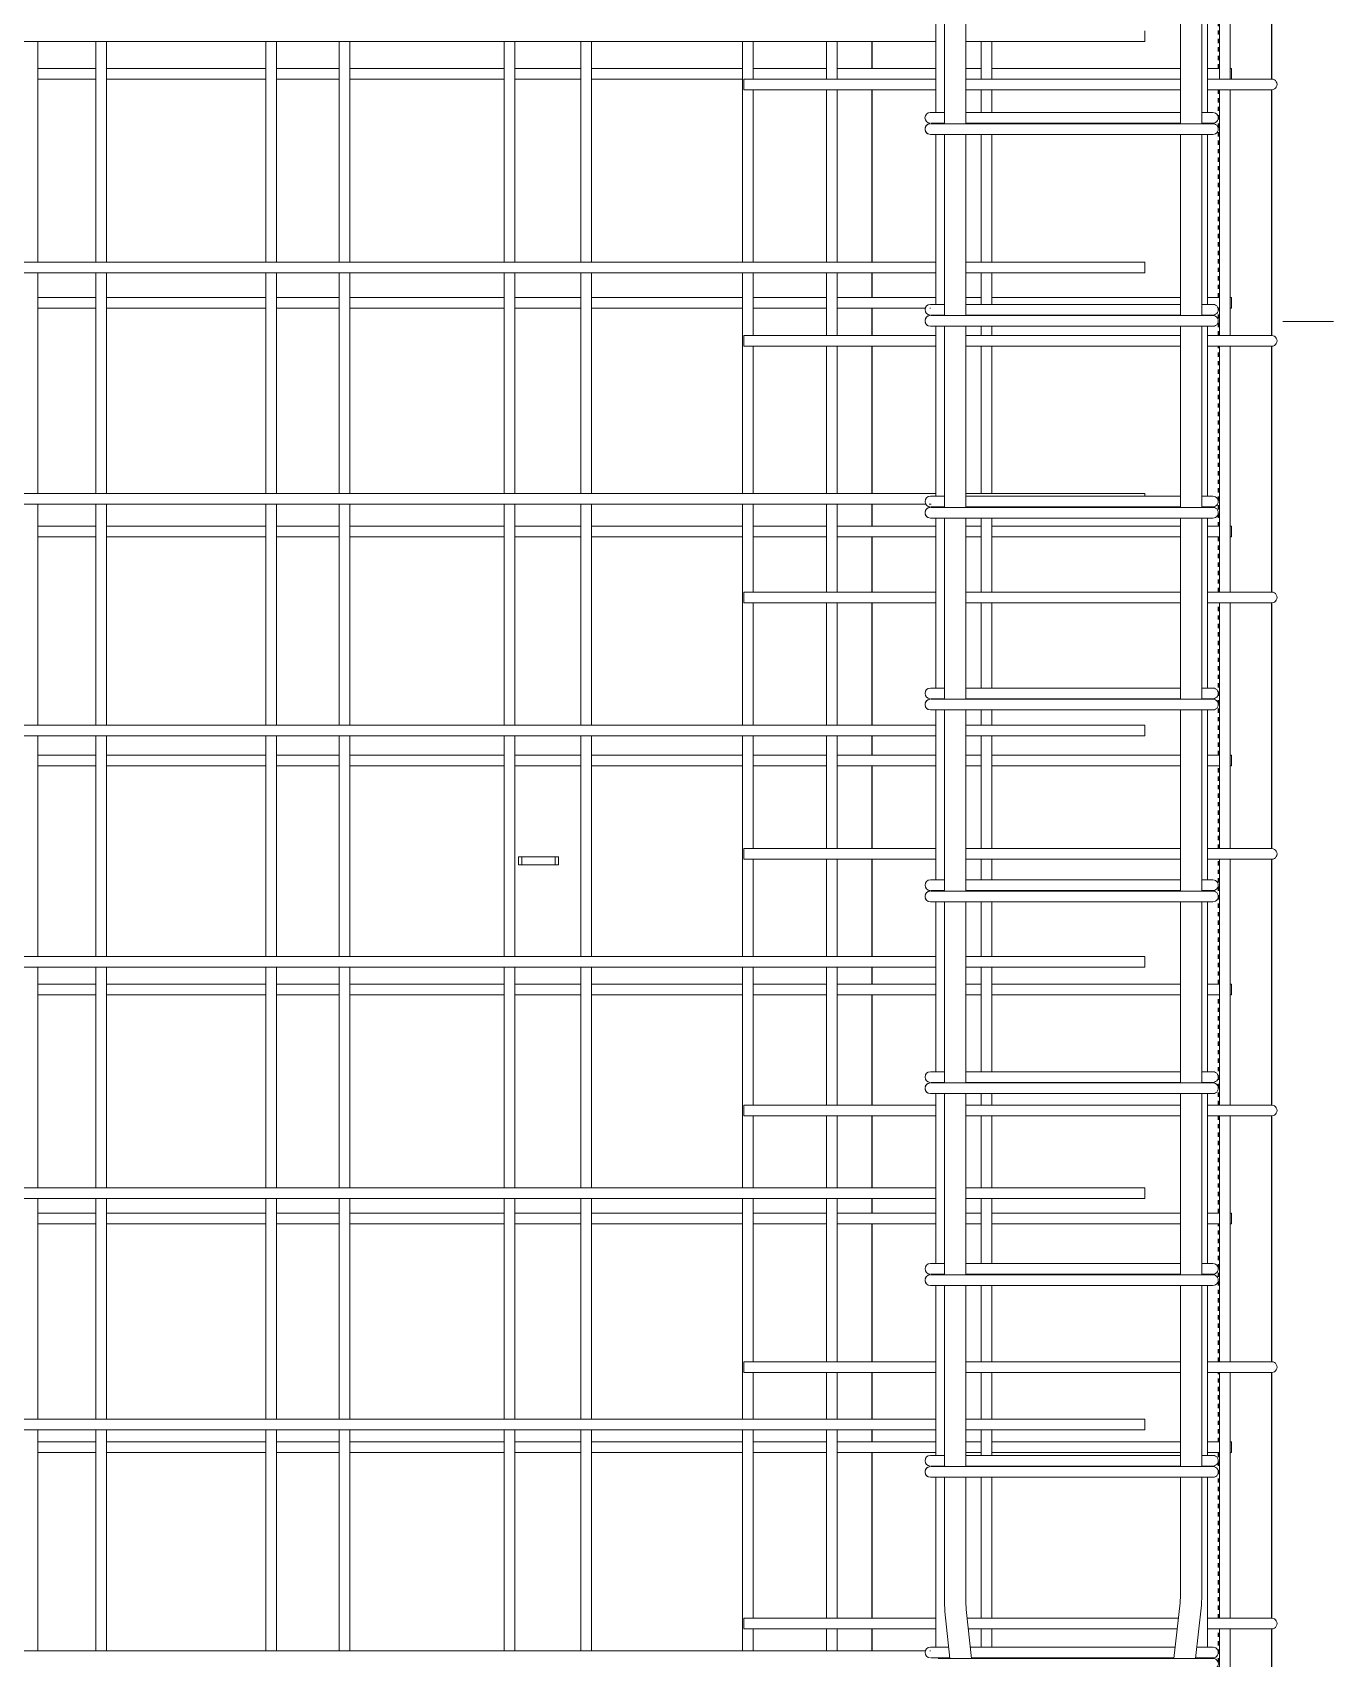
# Model space of a CAD drawing. Header units: millimetres. Extents: x -12508 to 11584, y -2169 to 13538.
# Drawn here: x -9315 to -8339, y 26 to 1246 of the extents above; entities that cross this region are included whole.
import ezdxf

# ---------------------------------------------------------------- set-up
doc = ezdxf.new("R2010")
doc.units = ezdxf.units.MM
doc.linetypes.add('Dash', pattern=[6.36, 3.18, -3.18])
for name, color, linetype, lineweight in [('A-GENM', 13, 'Continuous', 18), ('A-WALL', 113, 'Continuous', 25), ('A-WALL-HDLN', 110, 'Dash', 25), ('G-ANNO-SYMB', 111, 'Continuous', 9), ('S-COLS', 52, 'Continuous', 18), ('S-RBAR', 171, 'Continuous', 18)]:
    doc.layers.add(name, color=color, linetype=linetype, lineweight=lineweight)

# ---------------------------------------------------------------- blocks, each defined once
blk = doc.blocks.new('RR spread anchor face based - RR-SA-1_4-160-V2-Elevation Front 1')
at = {"layer": 'A-GENM'}
for p, q in [((-8950.6, 627.8), (-8948.1, 627.8)), ((-8950.6, 621.8), (-8950.6, 627.8)), ((-8948.1, 627.8), (-8923.1, 627.8)), ((-8948.1, 621.8), (-8948.1, 627.8)), ((-8923.1, 627.8), (-8920.6, 627.8)), ((-8923.1, 621.8), (-8923.1, 627.8)), ((-8920.6, 627.8), (-8920.6, 621.8)), ((-8948.1, 621.8), (-8950.6, 621.8)), ((-8923.1, 621.8), (-8948.1, 621.8)), ((-8920.6, 621.8), (-8923.1, 621.8))]:
    blk.add_line(p, q, dxfattribs=at)

msp = doc.modelspace()

# ---------------------------------------------------------------- linework, layer by layer
at = {"layer": 'A-WALL'}
for p, q in [((-8385.59058, 1211.34426), (-8385.59251, 1395.84401)), ((-8685.60659, 1239.50606), (-8685.60638, 1219.21984)), ((-8685.60621, 1203.34077), (-8685.60486, 1073.86173)), ((-8385.58857, 1018.84426), (-8385.5905, 1203.34401)), ((-8685.60478, 1065.86173), (-8685.60458, 1047.46122)), ((-8685.6045, 1039.46122), (-8685.60428, 1018.84123)), ((-8685.6042, 1010.84077), (-8685.60304, 900.21741)), ((-8385.58656, 826.34426), (-8385.58849, 1010.84401)), ((-8685.60296, 892.21741), (-8685.60279, 875.7026)), ((-8685.6027, 867.7026), (-8685.60227, 826.34123)), ((-8685.60219, 818.34077), (-8685.60123, 726.57309)), ((-8385.58455, 633.84426), (-8385.58647, 818.34401)), ((-8685.60115, 718.57309), (-8685.60099, 703.94398)), ((-8685.60091, 695.94398), (-8685.60026, 633.84123)), ((-8685.60018, 625.84077), (-8685.59942, 552.92877)), ((-8385.58254, 441.34426), (-8385.58446, 625.84401)), ((-8685.59933, 544.92877), (-8685.5992, 532.18536)), ((-8685.59912, 524.18536), (-8685.59825, 441.34123)), ((-8685.59817, 433.34077), (-8685.5976, 379.28445)), ((-8385.58052, 248.84426), (-8385.58245, 433.34401)), ((-8685.59752, 371.28445), (-8685.5974, 360.42674)), ((-8685.59732, 352.42674), (-8685.59624, 248.84123)), ((-8685.59616, 240.84077), (-8685.59579, 205.64012)), ((-8385.57851, 56.34426), (-8385.58044, 240.84401)), ((-8685.5957, 197.64012), (-8685.59561, 188.66812)), ((-8685.59553, 180.66812), (-8685.59423, 56.34123)), ((-8685.59414, 48.34077), (-8685.59397, 31.9958)), ((-8385.5765, -136.15574), (-8385.57843, 48.34401))]:
    msp.add_line(p, q, dxfattribs=at)
at = {"layer": 'A-WALL-HDLN'}
for p, q in [((-8425.59268, 1219.22256), (-8425.59439, 1382.98118)), ((-8425.59088, 1047.46394), (-8425.59251, 1203.34349)), ((-8425.59058, 1018.84394), (-8425.5908, 1039.46394)), ((-8425.58909, 875.70532), (-8425.5905, 1010.84349)), ((-8425.58857, 826.34394), (-8425.589, 867.70532)), ((-8425.58729, 703.9467), (-8425.58849, 818.34349)), ((-8425.58656, 633.84394), (-8425.58721, 695.9467)), ((-8425.5855, 532.18808), (-8425.58648, 625.84349)), ((-8425.58455, 441.34394), (-8425.58541, 524.18808)), ((-8425.5837, 360.42946), (-8425.58446, 433.34349)), ((-8425.58254, 248.84394), (-8425.58362, 352.42946)), ((-8425.58191, 188.67083), (-8425.58245, 240.84349)), ((-8425.58053, 56.34394), (-8425.58182, 180.67083)), ((-8425.58011, 16.91221), (-8425.58044, 48.34349))]:
    msp.add_line(p, q, dxfattribs=at)
at = {"layer": 'G-ANNO-SYMB'}
msp.add_line((-8339.24171, 1029.39898), (-8377.26073, 1029.39898), dxfattribs=at)
at = {"layer": 'S-COLS'}
for p, q in [((-8385.59058, 1211.34426), (-8385.59251, 1395.84401)), ((-8385.58857, 1018.84426), (-8385.5905, 1203.34401)), ((-8385.58656, 826.34426), (-8385.58849, 1010.84401)), ((-8385.58455, 633.84426), (-8385.58647, 818.34401)), ((-8385.58254, 441.34426), (-8385.58446, 625.84401)), ((-8385.58052, 248.84426), (-8385.58245, 433.34401)), ((-8385.57851, 56.34426), (-8385.58044, 240.84401)), ((-8385.5765, -136.15574), (-8385.57843, 48.34401))]:
    msp.add_line(p, q, dxfattribs=at)
at = {"layer": 'S-RBAR'}
for p, q in [((-8424.64819, 1211.34395), (-8424.65012, 1395.8435)), ((-8416.64819, 1211.34404), (-8416.65012, 1395.84358)), ((-8637.51451, 1186.21037), (-8637.51585, 1313.74629)), ((-8631.02109, 1177.79428), (-8631.02251, 1313.74651)), ((-8615.02109, 1177.79446), (-8615.02251, 1313.74668)), ((-8453.92392, 1177.79614), (-8453.92534, 1313.74838)), ((-8437.92392, 1177.79629), (-8437.92534, 1313.74852)), ((-8433.71451, 1186.21249), (-8433.71585, 1313.74853)), ((-8480.82383, 1247.50819), (-8480.82374, 1239.50819)), ((-8637.51507, 1239.50656), (-9815.6093, 1239.49425)), ((-9310.99816, 1073.8552), (-9310.99989, 1239.49952)), ((-9267.60766, 1073.85565), (-9267.60939, 1239.49997)), ((-9259.60766, 1073.85574), (-9259.60939, 1239.50006)), ((-9140.12788, 1073.85698), (-9140.12961, 1239.50131)), ((-9132.12788, 1073.85707), (-9132.12961, 1239.50139)), ((-9084.94099, 1073.85756), (-9084.94272, 1239.50188)), ((-9076.94099, 1073.85764), (-9076.94272, 1239.50197)), ((-8961.2576, 1073.85885), (-8961.25933, 1239.50317)), ((-8953.2576, 1073.85894), (-8953.25933, 1239.50326)), ((-8903.83683, 1073.85945), (-8903.83856, 1239.50377)), ((-8895.83683, 1073.85954), (-8895.83856, 1239.50386)), ((-8782.38732, 1073.86072), (-8782.38905, 1239.50504)), ((-8774.38875, 1211.3403), (-8774.38905, 1239.50513)), ((-8719.6091, 1211.34087), (-8719.60939, 1239.5057)), ((-8711.6091, 1211.34095), (-8711.60939, 1239.50578)), ((-8480.82374, 1239.50819), (-8615.02174, 1239.50679)), ((-8603.51847, 1211.34208), (-8603.51877, 1239.50691)), ((-8595.51847, 1211.34217), (-8595.51877, 1239.507)), ((-9267.60918, 1219.21376), (-9310.99968, 1219.21331)), ((-9267.60909, 1211.21376), (-9310.99959, 1211.21331)), ((-9140.1294, 1219.21509), (-9259.60918, 1219.21384)), ((-9140.12931, 1211.21509), (-9259.60909, 1211.21384)), ((-9084.94251, 1219.21567), (-9132.1294, 1219.21518)), ((-9084.94243, 1211.21567), (-9132.12931, 1211.21518)), ((-8961.25912, 1219.21696), (-9076.94251, 1219.21575)), ((-8961.25903, 1211.21696), (-9076.94243, 1211.21575)), ((-8903.83834, 1219.21756), (-8953.25912, 1219.21705)), ((-8903.83826, 1211.21756), (-8953.25903, 1211.21705)), ((-8782.38884, 1219.21883), (-8895.83834, 1219.21765)), ((-8782.38875, 1211.21883), (-8895.83826, 1211.21765)), ((-8781.59299, 1211.34022), (-8637.51478, 1211.34173)), ((-8781.5929, 1203.34022), (-8781.59299, 1211.34022)), ((-8719.60918, 1219.21949), (-8774.38884, 1219.21891)), ((-8637.51486, 1219.22034), (-8711.60918, 1219.21957)), ((-8603.51856, 1219.2207), (-8615.02153, 1219.22058)), ((-8615.02144, 1211.34196), (-8453.92427, 1211.34365)), ((-8453.92435, 1219.22226), (-8595.51856, 1219.22078)), ((-8424.64828, 1219.22257), (-8433.71486, 1219.22247)), ((-8433.71478, 1211.34386), (-8405.59299, 1211.34415)), ((-8415.61061, 1219.22266), (-8416.64828, 1219.22265)), ((-8415.61061, 1219.22266), (-8415.61053, 1211.34405)), ((-8781.5929, 1203.34022), (-8637.51469, 1203.34173)), ((-8774.38732, 1073.86081), (-8774.38867, 1203.33985)), ((-8719.60766, 1073.86138), (-8719.60901, 1203.34087)), ((-8711.60766, 1073.86146), (-8711.60901, 1203.34095)), ((-8615.02136, 1203.34196), (-8453.92418, 1203.34365)), ((-8603.51821, 1186.21077), (-8603.51839, 1203.34163)), ((-8595.51821, 1186.21086), (-8595.51839, 1203.34171)), ((-8433.71469, 1203.34386), (-8405.5929, 1203.34415)), ((-8424.64618, 1018.84395), (-8424.64811, 1203.3435)), ((-8416.64618, 1018.84404), (-8416.64811, 1203.34358)), ((-8615.02118, 1186.21065), (-8453.92401, 1186.21234)), ((-8449.60645, 1177.79619), (-8621.60645, 1177.79439)), ((-8615.0211, 1178.21065), (-8453.92392, 1178.21234)), ((-8637.51301, 1042.263), (-8637.51434, 1169.79406)), ((-8631.01959, 1033.84205), (-8631.02101, 1169.79427)), ((-8449.60637, 1169.79619), (-8621.60637, 1169.79439)), ((-8615.01959, 1033.84223), (-8615.02101, 1169.79445)), ((-8603.51704, 1073.86259), (-8603.51804, 1169.79423)), ((-8595.51704, 1073.86267), (-8595.51804, 1169.79457)), ((-8453.92241, 1033.84391), (-8453.92383, 1169.79614)), ((-8437.92241, 1033.84405), (-8437.92383, 1169.79629)), ((-8433.71301, 1042.26513), (-8433.71434, 1169.7963)), ((-8637.51334, 1073.86224), (-9815.60757, 1073.84993)), ((-8480.82201, 1073.86387), (-8615.02001, 1073.86247)), ((-8480.82201, 1073.86387), (-8480.82193, 1065.86387)), ((-8637.51326, 1065.86224), (-9815.60748, 1065.84993)), ((-9310.99635, 900.21088), (-9310.99808, 1065.8552)), ((-9267.60584, 900.21133), (-9267.60758, 1065.85565)), ((-9259.60584, 900.21141), (-9259.60758, 1065.85574)), ((-9140.12606, 900.21266), (-9140.1278, 1065.85698)), ((-9132.12606, 900.21275), (-9132.1278, 1065.85707)), ((-9084.93918, 900.21324), (-9084.94091, 1065.85756)), ((-9076.93918, 900.21332), (-9076.94091, 1065.85764)), ((-8961.25578, 900.21453), (-8961.25751, 1065.85885)), ((-8953.25578, 900.21461), (-8953.25751, 1065.85894)), ((-8903.83501, 900.21513), (-8903.83674, 1065.85945)), ((-8895.83501, 900.21521), (-8895.83674, 1065.85954)), ((-8782.3855, 900.2164), (-8782.38723, 1065.86072)), ((-8774.38674, 1018.8403), (-8774.38723, 1065.86081)), ((-8719.60708, 1018.84087), (-8719.60758, 1065.86138)), ((-8711.60708, 1018.84095), (-8711.60758, 1065.86146)), ((-8480.82193, 1065.86387), (-8615.01992, 1065.86247)), ((-8603.51671, 1042.2634), (-8603.51695, 1065.86259)), ((-8595.51671, 1042.26349), (-8595.51695, 1065.86267)), ((-9267.60738, 1047.45514), (-9310.99788, 1047.45469)), ((-9267.6073, 1039.45514), (-9310.9978, 1039.45469)), ((-9140.1276, 1047.45647), (-9259.60738, 1047.45522)), ((-9140.12752, 1039.45647), (-9259.6073, 1039.45522)), ((-9084.94072, 1047.45705), (-9132.1276, 1047.45656)), ((-9084.94063, 1039.45705), (-9132.12752, 1039.45656)), ((-8961.25732, 1047.45834), (-9076.94072, 1047.45713)), ((-8961.25724, 1039.45834), (-9076.94063, 1039.45713)), ((-8903.83655, 1047.45894), (-8953.25732, 1047.45843)), ((-8903.83647, 1039.45894), (-8953.25724, 1039.45843)), ((-8782.38704, 1047.46021), (-8895.83655, 1047.45902)), ((-8782.38696, 1039.46021), (-8895.83647, 1039.45902)), ((-8719.60738, 1047.46087), (-8774.38704, 1047.46029)), ((-8719.6073, 1039.46087), (-8774.38696, 1039.46029)), ((-8637.51306, 1047.46172), (-8711.60738, 1047.46095)), ((-8645.25747, 1039.46164), (-8711.6073, 1039.46095)), ((-8641.36822, 1039.46168), (-8641.97563, 1039.46168)), ((-8603.51676, 1047.46208), (-8615.01973, 1047.46196)), ((-8615.01968, 1042.26328), (-8453.9225, 1042.26497)), ((-8453.92256, 1047.46364), (-8595.51676, 1047.46216)), ((-8424.64648, 1047.46395), (-8433.71306, 1047.46385)), ((-8424.6464, 1039.46395), (-8425.95622, 1039.46393)), ((-8415.60882, 1047.46404), (-8416.64648, 1047.46403)), ((-8415.60873, 1039.46404), (-8416.6464, 1039.46403)), ((-8415.60882, 1047.46404), (-8415.60873, 1039.46404)), ((-8637.51151, 898.31564), (-8637.51284, 1025.84183)), ((-8631.01809, 889.88981), (-8631.01951, 1025.84204)), ((-8449.60495, 1033.84396), (-8621.60495, 1033.84216)), ((-8449.60487, 1025.84396), (-8621.60487, 1025.84216)), ((-8615.01959, 1034.26328), (-8453.92242, 1034.26497)), ((-8615.01809, 889.88999), (-8615.01951, 1025.84221)), ((-8603.51646, 1018.84208), (-8603.51654, 1025.842)), ((-8595.51646, 1018.84217), (-8595.51654, 1025.84234)), ((-8453.92091, 889.89168), (-8453.92233, 1025.84391)), ((-8437.92091, 889.89182), (-8437.92233, 1025.84405)), ((-8433.71151, 898.31776), (-8433.71284, 1025.84407)), ((-8781.59097, 1018.84022), (-8637.51277, 1018.84173)), ((-8781.59089, 1010.84022), (-8781.59097, 1018.84022)), ((-8615.01943, 1018.84196), (-8453.92226, 1018.84365)), ((-8433.71277, 1018.84386), (-8405.59097, 1018.84415)), ((-8781.59089, 1010.84022), (-8637.51268, 1010.84173)), ((-8774.3855, 900.21648), (-8774.38666, 1010.83985)), ((-8719.60585, 900.21706), (-8719.607, 1010.84087)), ((-8711.60585, 900.21714), (-8711.607, 1010.84095)), ((-8615.01935, 1010.84196), (-8453.92217, 1010.84365)), ((-8603.51522, 900.21827), (-8603.51638, 1010.84163)), ((-8595.51522, 900.21835), (-8595.51638, 1010.84171)), ((-8433.71268, 1010.84386), (-8405.59089, 1010.84415)), ((-8424.64417, 826.34395), (-8424.6461, 1010.8435)), ((-8416.64417, 826.34404), (-8416.6461, 1010.84358)), ((-8637.51153, 900.21791), (-9815.60575, 900.2056)), ((-8644.65381, 892.21784), (-9815.60567, 892.2056)), ((-9310.99453, 726.56655), (-9310.99626, 892.21088)), ((-9267.60403, 726.56701), (-9267.60576, 892.21133)), ((-9259.60403, 726.56709), (-9259.60576, 892.21141)), ((-9140.12425, 726.56834), (-9140.12598, 892.21266)), ((-9132.12425, 726.56842), (-9132.12598, 892.21275)), ((-9084.93736, 726.56892), (-9084.93909, 892.21324)), ((-9076.93736, 726.569), (-9076.93909, 892.21332)), ((-8961.25397, 726.57021), (-8961.2557, 892.21453)), ((-8953.25397, 726.57029), (-8953.2557, 892.21461)), ((-8903.8332, 726.57081), (-8903.83493, 892.21513)), ((-8895.8332, 726.57089), (-8895.83493, 892.21521)), ((-8782.38369, 726.57208), (-8782.38542, 892.2164)), ((-8774.38473, 826.3403), (-8774.38542, 892.21648)), ((-8719.60507, 826.34087), (-8719.60576, 892.21706)), ((-8711.60507, 826.34095), (-8711.60576, 892.21714)), ((-8641.08587, 892.21788), (-8642.40808, 892.21786)), ((-8480.8202, 900.21955), (-8615.01819, 900.21815)), ((-8615.01817, 898.31592), (-8453.921, 898.3176)), ((-8480.8202, 900.21955), (-8480.82018, 898.31732)), ((-8637.51, 754.36827), (-8637.51133, 881.88959)), ((-8631.01658, 745.93758), (-8631.018, 881.88981)), ((-8449.60345, 889.89172), (-8621.60345, 889.88992)), ((-8449.60336, 881.89172), (-8621.60336, 881.88992)), ((-8615.01809, 890.31592), (-8453.92091, 890.3176)), ((-8615.01658, 745.93776), (-8615.018, 881.88998)), ((-8603.51445, 826.34208), (-8603.51503, 881.88977)), ((-8595.51445, 826.34217), (-8595.51503, 881.8901)), ((-8453.9194, 745.93944), (-8453.92083, 881.89168)), ((-8437.9194, 745.93959), (-8437.92083, 881.89182)), ((-8433.71, 754.37039), (-8433.71133, 881.89183)), ((-9267.60559, 875.69652), (-9310.99609, 875.69607)), ((-9267.60551, 867.69652), (-9310.99601, 867.69607)), ((-9140.12581, 875.69785), (-9259.60559, 875.6966)), ((-9140.12572, 867.69785), (-9259.60551, 867.6966)), ((-9084.93892, 875.69843), (-9132.12581, 875.69794)), ((-9084.93884, 867.69843), (-9132.12572, 867.69794)), ((-8961.25553, 875.69972), (-9076.93892, 875.69851)), ((-8961.25544, 867.69972), (-9076.93884, 867.69851)), ((-8903.83476, 875.70032), (-8953.25553, 875.6998)), ((-8903.83467, 867.70032), (-8953.25544, 867.6998)), ((-8782.38525, 875.70159), (-8895.83476, 875.7004)), ((-8782.38516, 867.70159), (-8895.83467, 867.7004)), ((-8719.60559, 875.70225), (-8774.38525, 875.70167)), ((-8719.60551, 867.70225), (-8774.38516, 867.70167)), ((-8637.51127, 875.7031), (-8711.60559, 875.70233)), ((-8637.51119, 867.7031), (-8711.60551, 867.70233)), ((-8603.51497, 875.70346), (-8615.01794, 875.70334)), ((-8603.51488, 867.70346), (-8615.01785, 867.70334)), ((-8453.92076, 875.70502), (-8595.51497, 875.70354)), ((-8453.92068, 867.70502), (-8595.51488, 867.70354)), ((-8424.64469, 875.70533), (-8433.71127, 875.70523)), ((-8424.6446, 867.70533), (-8433.71119, 867.70523)), ((-8415.60702, 875.70542), (-8416.64469, 875.70541)), ((-8415.60694, 867.70542), (-8416.6446, 867.70541)), ((-8415.60702, 875.70542), (-8415.60694, 867.70542)), ((-8781.58896, 826.34022), (-8637.51075, 826.34173)), ((-8781.58888, 818.34022), (-8781.58896, 826.34022)), ((-8781.58888, 818.34022), (-8637.51067, 818.34173)), ((-8774.38369, 726.57216), (-8774.38465, 818.33985)), ((-8719.60403, 726.57273), (-8719.60499, 818.34087)), ((-8711.60403, 726.57282), (-8711.60499, 818.34095)), ((-8615.01742, 826.34196), (-8453.92024, 826.34365)), ((-8615.01734, 818.34196), (-8453.92016, 818.34365)), ((-8603.5137, 754.36867), (-8603.51437, 818.34163)), ((-8595.5137, 754.36875), (-8595.51437, 818.34171)), ((-8433.71075, 826.34386), (-8405.58896, 826.34415)), ((-8433.71067, 818.34386), (-8405.58888, 818.34415)), ((-8424.64216, 633.84395), (-8424.64409, 818.3435)), ((-8416.64216, 633.84404), (-8416.64409, 818.34358)), ((-8449.60194, 745.93949), (-8621.60194, 745.93769)), ((-8615.01667, 754.36855), (-8453.91949, 754.37023)), ((-8615.01659, 746.36855), (-8453.91941, 746.37023)), ((-8637.5085, 610.4209), (-8637.50983, 737.93736)), ((-8631.01508, 601.98535), (-8631.0165, 737.93757)), ((-8449.60186, 737.93949), (-8621.60186, 737.93769)), ((-8615.01508, 601.98553), (-8615.0165, 737.93775)), ((-8603.51341, 726.57395), (-8603.51353, 737.93753)), ((-8595.51341, 726.57403), (-8595.51353, 737.93787)), ((-8453.9179, 601.98721), (-8453.91932, 737.93944)), ((-8437.9179, 601.98735), (-8437.91932, 737.93959)), ((-8433.7085, 610.42302), (-8433.70983, 737.9396)), ((-8637.50971, 726.57359), (-9815.60394, 726.56128)), ((-8480.81838, 726.57523), (-8615.01638, 726.57383)), ((-8480.81838, 726.57523), (-8480.8183, 718.57523)), ((-8637.50963, 718.57359), (-9815.60385, 718.56128)), ((-9310.99272, 552.92223), (-9310.99445, 718.56655)), ((-9267.60222, 552.92269), (-9267.60395, 718.56701)), ((-9259.60222, 552.92277), (-9259.60395, 718.56709)), ((-9140.12244, 552.92402), (-9140.12417, 718.56834)), ((-9132.12244, 552.9241), (-9132.12417, 718.56842)), ((-9084.93555, 552.92459), (-9084.93728, 718.56892)), ((-9076.93555, 552.92468), (-9076.93728, 718.569)), ((-8961.25216, 552.92589), (-8961.25389, 718.57021)), ((-8953.25216, 552.92597), (-8953.25389, 718.57029)), ((-8903.83138, 552.92649), (-8903.83311, 718.57081)), ((-8895.83138, 552.92657), (-8895.83311, 718.57089)), ((-8782.38187, 552.92776), (-8782.38361, 718.57208)), ((-8774.38272, 633.8403), (-8774.38361, 718.57216)), ((-8719.60306, 633.84087), (-8719.60395, 718.57273)), ((-8711.60306, 633.84095), (-8711.60395, 718.57282)), ((-8480.8183, 718.57523), (-8615.0163, 718.57383)), ((-8603.51244, 633.84208), (-8603.51332, 718.57395)), ((-8595.51244, 633.84217), (-8595.51332, 718.57403)), ((-9267.60379, 703.9379), (-9310.99429, 703.93745)), ((-9267.60371, 695.9379), (-9310.99421, 695.93745)), ((-9140.12401, 703.93923), (-9259.60379, 703.93798)), ((-9140.12393, 695.93923), (-9259.60371, 695.93798)), ((-9084.93713, 703.93981), (-9132.12401, 703.93931)), ((-9084.93704, 695.93981), (-9132.12393, 695.93931)), ((-8961.25373, 703.9411), (-9076.93713, 703.93989)), ((-8961.25365, 695.9411), (-9076.93704, 695.93989)), ((-8903.83296, 703.9417), (-8953.25373, 703.94118)), ((-8903.83288, 695.9417), (-8953.25365, 695.94118)), ((-8782.38345, 703.94297), (-8895.83296, 703.94178)), ((-8782.38337, 695.94297), (-8895.83288, 695.94178)), ((-8719.60379, 703.94362), (-8774.38345, 703.94305)), ((-8719.60371, 695.94362), (-8774.38337, 695.94305)), ((-8637.50948, 703.94448), (-8711.60379, 703.94371)), ((-8637.50939, 695.94448), (-8711.60371, 695.94371)), ((-8603.51317, 703.94484), (-8615.01614, 703.94472)), ((-8603.51309, 695.94484), (-8615.01606, 695.94472)), ((-8453.91897, 703.9464), (-8595.51317, 703.94492)), ((-8453.91888, 695.9464), (-8595.51309, 695.94492)), ((-8424.64289, 703.94671), (-8433.70948, 703.94661)), ((-8424.64281, 695.94671), (-8433.70939, 695.94661)), ((-8415.60523, 703.9468), (-8416.64289, 703.94679)), ((-8415.60515, 695.9468), (-8416.64281, 695.94679)), ((-8415.60523, 703.9468), (-8415.60515, 695.9468)), ((-8781.58695, 633.84022), (-8637.50874, 633.84173)), ((-8781.58687, 625.84022), (-8781.58695, 633.84022)), ((-8781.58687, 625.84022), (-8637.50866, 625.84173)), ((-8774.38187, 552.92784), (-8774.38264, 625.83985)), ((-8719.60222, 552.92841), (-8719.60298, 625.84087)), ((-8711.60222, 552.9285), (-8711.60298, 625.84095)), ((-8615.01541, 633.84196), (-8453.91823, 633.84365)), ((-8615.01533, 625.84196), (-8453.91815, 625.84365)), ((-8603.51219, 610.4213), (-8603.51236, 625.84163)), ((-8595.51219, 610.42138), (-8595.51236, 625.84171)), ((-8433.70874, 633.84386), (-8405.58695, 633.84415)), ((-8433.70866, 625.84386), (-8405.58687, 625.84415)), ((-8424.64015, 441.34395), (-8424.64208, 625.8435)), ((-8416.64015, 441.34404), (-8416.64208, 625.84358)), ((-8615.01517, 610.42118), (-8453.91799, 610.42286)), ((-8449.60044, 601.98726), (-8621.60044, 601.98546)), ((-8615.01508, 602.42118), (-8453.91791, 602.42286)), ((-8637.50699, 466.47353), (-8637.50833, 593.98513)), ((-8631.01357, 458.03311), (-8631.01499, 593.98534)), ((-8449.60035, 593.98726), (-8621.60035, 593.98546)), ((-8615.01357, 458.03329), (-8615.01499, 593.98551)), ((-8603.51159, 552.92962), (-8603.51202, 593.9853)), ((-8595.51159, 552.92971), (-8595.51202, 593.98564)), ((-8453.9164, 458.03498), (-8453.91782, 593.98721)), ((-8437.9164, 458.03512), (-8437.91782, 593.98735)), ((-8433.70699, 466.47565), (-8433.70833, 593.98737)), ((-8637.5079, 552.92927), (-9815.60212, 552.91696)), ((-8480.81657, 552.93091), (-8615.01456, 552.9295)), ((-8480.81657, 552.93091), (-8480.81649, 544.93091)), ((-8637.50781, 544.92927), (-9815.60204, 544.91696)), ((-9310.9909, 379.27791), (-9310.99263, 544.92223)), ((-9267.6004, 379.27836), (-9267.60213, 544.92269)), ((-9259.6004, 379.27845), (-9259.60213, 544.92277)), ((-9140.12062, 379.2797), (-9140.12235, 544.92402)), ((-9132.12062, 379.27978), (-9132.12235, 544.9241)), ((-9084.93374, 379.28027), (-9084.93547, 544.92459)), ((-9076.93374, 379.28036), (-9076.93547, 544.92468)), ((-8961.25034, 379.28157), (-8961.25207, 544.92589)), ((-8953.25034, 379.28165), (-8953.25207, 544.92597)), ((-8903.82957, 379.28217), (-8903.8313, 544.92649)), ((-8895.82957, 379.28225), (-8895.8313, 544.92657)), ((-8782.38006, 379.28343), (-8782.38179, 544.92776)), ((-8774.38071, 441.3403), (-8774.38179, 544.92784)), ((-8719.60105, 441.34087), (-8719.60213, 544.92841)), ((-8711.60105, 441.34095), (-8711.60213, 544.9285)), ((-8480.81649, 544.93091), (-8615.01448, 544.9295)), ((-8603.51069, 466.47393), (-8603.51151, 544.92962)), ((-8595.51069, 466.47401), (-8595.51151, 544.92971)), ((-9267.602, 532.17928), (-9310.9925, 532.17883)), ((-9140.12222, 532.18061), (-9259.602, 532.17936)), ((-9084.93533, 532.18119), (-9132.12222, 532.18069)), ((-8961.25194, 532.18248), (-9076.93533, 532.18127)), ((-8903.83117, 532.18308), (-8953.25194, 532.18256)), ((-8782.38166, 532.18435), (-8895.83117, 532.18316)), ((-8719.602, 532.185), (-8774.38166, 532.18443)), ((-8637.50768, 532.18586), (-8711.602, 532.18509)), ((-8603.51138, 532.18622), (-8615.01435, 532.1861)), ((-8453.91717, 532.18778), (-8595.51138, 532.1863)), ((-8424.6411, 532.18809), (-8433.70768, 532.18799)), ((-8415.60343, 532.18818), (-8416.6411, 532.18817)), ((-8415.60343, 532.18818), (-8415.60335, 524.18818)), ((-9267.60192, 524.17928), (-9310.99242, 524.17883)), ((-9140.12214, 524.18061), (-9259.60192, 524.17936)), ((-9084.93525, 524.18119), (-9132.12214, 524.18069)), ((-8961.25186, 524.18248), (-9076.93525, 524.18127)), ((-8903.83108, 524.18308), (-8953.25186, 524.18256)), ((-8782.38157, 524.18435), (-8895.83108, 524.18316)), ((-8719.60192, 524.185), (-8774.38157, 524.18443)), ((-8637.5076, 524.18586), (-8711.60192, 524.18509)), ((-8603.51129, 524.18622), (-8615.01426, 524.1861)), ((-8453.91709, 524.18778), (-8595.51129, 524.1863)), ((-8424.64101, 524.18809), (-8433.7076, 524.18799)), ((-8415.60335, 524.18818), (-8416.64101, 524.18817)), ((-8615.01366, 466.47381), (-8453.91648, 466.47549)), ((-8449.59893, 458.03502), (-8621.59893, 458.03323)), ((-8615.01358, 458.47381), (-8453.9164, 458.47549)), ((-8781.58494, 441.34022), (-8637.50673, 441.34173)), ((-8781.58486, 433.34022), (-8781.58494, 441.34022)), ((-8637.50549, 322.52616), (-8637.50682, 450.03289)), ((-8631.01207, 314.08088), (-8631.01349, 450.03311)), ((-8449.59885, 450.03502), (-8621.59885, 450.03323)), ((-8615.01207, 314.08106), (-8615.01349, 450.03328)), ((-8615.0134, 441.34196), (-8453.91622, 441.34365)), ((-8603.51043, 441.34208), (-8603.51052, 450.03307)), ((-8595.51043, 441.34217), (-8595.51052, 450.0334)), ((-8453.91489, 314.08274), (-8453.91631, 450.03498)), ((-8437.91489, 314.08289), (-8437.91631, 450.03512)), ((-8433.70549, 322.52828), (-8433.70682, 450.03514)), ((-8433.70673, 441.34386), (-8405.58494, 441.34415)), ((-8781.58486, 433.34022), (-8637.50665, 433.34173)), ((-8774.38006, 379.28352), (-8774.38063, 433.33985)), ((-8719.6004, 379.28409), (-8719.60097, 433.34087)), ((-8711.6004, 379.28417), (-8711.60097, 433.34095)), ((-8615.01331, 433.34196), (-8453.91614, 433.34365)), ((-8603.50978, 379.2853), (-8603.51034, 433.34163)), ((-8595.50978, 379.28539), (-8595.51034, 433.34171)), ((-8433.70665, 433.34386), (-8405.58486, 433.34415)), ((-8424.63814, 248.84395), (-8424.64006, 433.3435)), ((-8416.63814, 248.84404), (-8416.64006, 433.34358)), ((-8637.50608, 379.28495), (-9815.60031, 379.27264)), ((-8480.81476, 379.28658), (-8615.01275, 379.28518)), ((-8480.81476, 379.28658), (-8480.81467, 371.28658)), ((-8637.506, 371.28495), (-9815.60023, 371.27264)), ((-9310.98909, 205.63359), (-9310.99082, 371.27791)), ((-9267.59859, 205.63404), (-9267.60032, 371.27836)), ((-9259.59859, 205.63413), (-9259.60032, 371.27845)), ((-9140.11881, 205.63537), (-9140.12054, 371.2797)), ((-9132.11881, 205.63546), (-9132.12054, 371.27978)), ((-9084.93192, 205.63595), (-9084.93365, 371.28027)), ((-9076.93192, 205.63603), (-9076.93365, 371.28036)), ((-8961.24853, 205.63724), (-8961.25026, 371.28157)), ((-8953.24853, 205.63733), (-8953.25026, 371.28165)), ((-8903.82775, 205.63784), (-8903.82949, 371.28217)), ((-8895.82775, 205.63793), (-8895.82949, 371.28225)), ((-8782.37825, 205.63911), (-8782.37998, 371.28343)), ((-8774.3787, 248.8403), (-8774.37998, 371.28352)), ((-8719.59904, 248.84087), (-8719.60032, 371.28409)), ((-8711.59904, 248.84095), (-8711.60032, 371.28417)), ((-8480.81467, 371.28658), (-8615.01267, 371.28518)), ((-8603.50919, 322.52656), (-8603.5097, 371.2853)), ((-8595.50919, 322.52665), (-8595.5097, 371.28539)), ((-9267.60021, 360.42066), (-9310.99071, 360.4202)), ((-9140.12042, 360.42199), (-9259.60021, 360.42074)), ((-9084.93354, 360.42257), (-9132.12042, 360.42207)), ((-8961.25014, 360.42386), (-9076.93354, 360.42265)), ((-8903.82937, 360.42446), (-8953.25014, 360.42394)), ((-8782.37986, 360.42573), (-8895.82937, 360.42454)), ((-8719.60021, 360.42638), (-8774.37986, 360.42581)), ((-8637.50589, 360.42724), (-8711.60021, 360.42647)), ((-8603.50958, 360.4276), (-8615.01255, 360.42748)), ((-8453.91538, 360.42916), (-8595.50958, 360.42768)), ((-8424.6393, 360.42947), (-8433.70589, 360.42937)), ((-8415.60164, 360.42956), (-8416.6393, 360.42955)), ((-8415.60164, 360.42956), (-8415.60156, 352.42956)), ((-9267.60012, 352.42066), (-9310.99062, 352.4202)), ((-9140.12034, 352.42199), (-9259.60012, 352.42074)), ((-9084.93345, 352.42257), (-9132.12034, 352.42207)), ((-8961.25006, 352.42386), (-9076.93345, 352.42265)), ((-8903.82929, 352.42446), (-8953.25006, 352.42394)), ((-8782.37978, 352.42573), (-8895.82929, 352.42454)), ((-8719.60012, 352.42638), (-8774.37978, 352.42581)), ((-8637.5058, 352.42724), (-8711.60012, 352.42647)), ((-8603.5095, 352.4276), (-8615.01247, 352.42748)), ((-8453.91529, 352.42916), (-8595.5095, 352.42768)), ((-8424.63922, 352.42947), (-8433.7058, 352.42937)), ((-8415.60156, 352.42956), (-8416.63922, 352.42955)), ((-8615.01216, 322.52644), (-8453.91498, 322.52813)), ((-8637.50399, 178.57879), (-8637.50532, 306.08066)), ((-8631.01056, 170.12865), (-8631.01199, 306.08087)), ((-8449.59743, 314.08279), (-8621.59743, 314.08099)), ((-8449.59735, 306.08279), (-8621.59735, 306.08099)), ((-8615.01207, 314.52644), (-8453.9149, 314.52813)), ((-8615.01056, 170.12883), (-8615.01199, 306.08105)), ((-8603.50842, 248.84208), (-8603.50901, 306.08083)), ((-8595.50842, 248.84217), (-8595.50901, 306.08117)), ((-8453.91339, 170.13051), (-8453.91481, 306.08274)), ((-8437.91339, 170.13065), (-8437.91481, 306.08289)), ((-8433.70399, 178.58092), (-8433.70532, 306.0829)), ((-8781.58293, 248.84022), (-8637.50472, 248.84173)), ((-8781.58285, 240.84022), (-8781.58293, 248.84022)), ((-8615.01139, 248.84196), (-8453.91421, 248.84365)), ((-8433.70472, 248.84386), (-8405.58293, 248.84415)), ((-8781.58285, 240.84022), (-8637.50464, 240.84173)), ((-8774.37825, 205.6392), (-8774.37861, 240.83985)), ((-8719.59859, 205.63977), (-8719.59896, 240.84087)), ((-8711.59859, 205.63985), (-8711.59896, 240.84095)), ((-8615.0113, 240.84196), (-8453.91413, 240.84365)), ((-8603.50797, 205.64098), (-8603.50833, 240.84163)), ((-8595.50797, 205.64106), (-8595.50833, 240.84171)), ((-8433.70464, 240.84386), (-8405.58285, 240.84415)), ((-8424.63612, 56.34395), (-8424.63805, 240.8435)), ((-8416.63612, 56.34404), (-8416.63805, 240.84358)), ((-8637.50427, 205.64063), (-9815.5985, 205.62832)), ((-8637.50419, 197.64063), (-9815.59841, 197.62832)), ((-9310.98727, 31.98927), (-9310.989, 197.63359)), ((-9267.59677, 31.98972), (-9267.5985, 197.63404)), ((-9259.59677, 31.9898), (-9259.5985, 197.63413)), ((-9140.11699, 31.99105), (-9140.11872, 197.63537)), ((-9132.11699, 31.99114), (-9132.11872, 197.63546)), ((-9084.93011, 31.99163), (-9084.93184, 197.63595)), ((-9076.93011, 31.99171), (-9076.93184, 197.63603)), ((-8961.24671, 31.99292), (-8961.24844, 197.63724)), ((-8953.24671, 31.993), (-8953.24844, 197.63733)), ((-8903.82594, 31.99352), (-8903.82767, 197.63784)), ((-8895.82594, 31.9936), (-8895.82767, 197.63793)), ((-8782.37643, 31.99479), (-8782.37816, 197.63911)), ((-8774.37669, 56.3403), (-8774.37816, 197.6392)), ((-8719.59703, 56.34087), (-8719.5985, 197.63977)), ((-8711.59703, 56.34095), (-8711.5985, 197.63985)), ((-8480.81294, 205.64226), (-8615.01094, 205.64086)), ((-8480.81286, 197.64226), (-8615.01085, 197.64086)), ((-8603.50768, 178.57919), (-8603.50788, 197.64098)), ((-8595.50768, 178.57928), (-8595.50788, 197.64106)), ((-8480.81294, 205.64226), (-8480.81286, 197.64226)), ((-9267.59841, 188.66204), (-9310.98891, 188.66158)), ((-9140.11863, 188.66337), (-9259.59841, 188.66212)), ((-9084.93174, 188.66395), (-9132.11863, 188.66345)), ((-8961.24835, 188.66524), (-9076.93174, 188.66403)), ((-8903.82758, 188.66584), (-8953.24835, 188.66532)), ((-8782.37807, 188.66711), (-8895.82758, 188.66592)), ((-8719.59841, 188.66776), (-8774.37807, 188.66719)), ((-8637.50409, 188.66862), (-8711.59841, 188.66785)), ((-8603.50779, 188.66898), (-8615.01076, 188.66886)), ((-8453.91358, 188.67054), (-8595.50779, 188.66906)), ((-8424.63751, 188.67084), (-8433.70409, 188.67075)), ((-8415.59985, 188.67094), (-8416.63751, 188.67093)), ((-8415.59985, 188.67094), (-8415.59976, 180.67094)), ((-9267.59833, 180.66204), (-9310.98883, 180.66158)), ((-9140.11855, 180.66337), (-9259.59833, 180.66212)), ((-9084.93166, 180.66395), (-9132.11855, 180.66345)), ((-8961.24827, 180.66524), (-9076.93166, 180.66403)), ((-8903.82749, 180.66584), (-8953.24827, 180.66532)), ((-8782.37799, 180.66711), (-8895.82749, 180.66592)), ((-8719.59833, 180.66776), (-8774.37799, 180.66719)), ((-8637.50401, 180.66862), (-8711.59833, 180.66785)), ((-8603.5077, 180.66898), (-8615.01067, 180.66886)), ((-8615.01065, 178.57907), (-8453.91348, 178.58076)), ((-8453.9135, 180.67054), (-8595.5077, 180.66906)), ((-8424.63742, 180.67084), (-8433.70401, 180.67075)), ((-8415.59976, 180.67094), (-8416.63742, 180.67093)), ((-8637.50248, 34.63143), (-8637.50381, 162.12843)), ((-8631.00951, 68.79297), (-8631.01048, 162.12864)), ((-8449.59593, 170.13056), (-8621.59593, 170.12876)), ((-8449.59584, 162.13056), (-8621.59584, 162.12876)), ((-8615.01057, 170.57907), (-8453.91339, 170.58076)), ((-8615.00951, 68.79314), (-8615.01048, 162.12881)), ((-8603.50641, 56.34208), (-8603.50751, 162.1286)), ((-8595.50641, 56.34217), (-8595.50751, 162.12894)), ((-8453.91238, 73.69699), (-8453.91331, 162.13051)), ((-8437.91238, 73.69716), (-8437.91331, 162.13065)), ((-8433.70248, 34.63355), (-8433.70381, 162.13067)), ((-8454.22721, 68.00771), (-8453.91238, 73.69699)), ((-8438.32577, 66.2345), (-8437.91238, 73.69716)), ((-8630.62329, 61.38251), (-8631.00951, 68.79297)), ((-8626.93032, 26.17646), (-8630.62329, 61.38251)), ((-8614.71059, 63.05169), (-8615.00951, 68.79314)), ((-8610.84256, 26.17664), (-8614.71059, 63.05169)), ((-8458.89172, 26.17823), (-8454.22721, 68.00771)), ((-8442.79253, 26.17838), (-8438.32577, 66.2345)), ((-8781.58092, 56.34022), (-8637.50271, 56.34173)), ((-8781.58083, 48.34022), (-8781.58092, 56.34022)), ((-8614.00677, 56.34197), (-8455.5279, 56.34363)), ((-8433.70271, 56.34386), (-8405.58092, 56.34415)), ((-8781.58083, 48.34022), (-8637.50263, 48.34173)), ((-8774.37643, 31.99487), (-8774.3766, 48.33985)), ((-8719.59677, 31.99545), (-8719.59694, 48.34087)), ((-8711.59677, 31.99553), (-8711.59694, 48.34095)), ((-8613.16761, 48.34198), (-8456.42, 48.34362)), ((-8603.50618, 34.63183), (-8603.50632, 48.34163)), ((-8595.50618, 34.63191), (-8595.50632, 48.34171)), ((-8433.70263, 48.34386), (-8405.58083, 48.34415)), ((-8424.63411, -136.15605), (-8424.63604, 48.3435)), ((-8416.63411, -136.15596), (-8416.63604, 48.34358)), ((-8645.13036, 31.99622), (-9815.59668, 31.98399)), ((-8641.37185, 31.99626), (-8641.94323, 31.99626)), ((-8449.59442, 26.17832), (-8621.59442, 26.17653)), ((-8611.72946, 34.63174), (-8457.94887, 34.63335)), ((-8610.8903, 26.63175), (-8458.84097, 26.63334))]:
    msp.add_line(p, q, dxfattribs=at)
for centre, start, end in [((-8385.59318, 1207.34426), 270.00059865, 90.00059865), ((-8641.60834, 1182.21027), 90.00059865, 270.00059865), ((-8429.60834, 1182.21249), 270.00059865, 90.00059865), ((-8641.60664, 1173.79408), 90.00059865, 270.00059865), ((-8641.60991, 1173.7926), 120.00059865, 165.00059865), ((-8641.60991, 1173.7926), 195.00059865, 240.00059865), ((-8641.60991, 1173.7926), 90.00059865, 105.00059865), ((-8429.60664, 1173.79629), 270.00059865, 90.00059865), ((-8641.60683, 1038.2629), 90.00059865, 270.00059865), ((-8429.60683, 1038.26512), 270.00059865, 90.00059865), ((-8641.60514, 1029.84184), 90.00059865, 270.00059865), ((-8641.6084, 1029.84036), 120.00059865, 165.00059865), ((-8641.6084, 1029.84036), 195.00059865, 240.00059865), ((-8641.6084, 1029.84036), 90.00059865, 105.00059865), ((-8429.60514, 1029.84406), 270.00059865, 90.00059865), ((-8385.59116, 1014.84426), 270.00059865, 90.00059865), ((-8641.60533, 894.31553), 90.00059865, 270.00059865), ((-8429.60533, 894.31775), 270.00059865, 90.00059865), ((-8641.60364, 885.88961), 90.00059865, 270.00059865), ((-8641.6069, 885.88813), 120.00059865, 165.00059865), ((-8641.6069, 885.88813), 195.00059865, 240.00059865), ((-8641.6069, 885.88813), 90.00059865, 105.00059865), ((-8429.60364, 885.89183), 270.00059865, 90.00059865), ((-8385.58915, 822.34426), 270.00059865, 90.00059865), ((-8641.60383, 750.36816), 90.00059865, 270.00059865), ((-8641.60213, 741.93738), 90.00059865, 270.00059865), ((-8641.60539, 741.9359), 120.00059865, 165.00059865), ((-8641.60539, 741.9359), 90.00059865, 105.00059865), ((-8429.60383, 750.37038), 270.00059865, 90.00059865), ((-8429.60213, 741.93959), 270.00059865, 90.00059865), ((-8641.60539, 741.9359), 195.00059865, 240.00059865), ((-8385.58714, 629.84426), 270.00059865, 90.00059865), ((-8641.60232, 606.4208), 90.00059865, 270.00059865), ((-8429.60232, 606.42301), 270.00059865, 90.00059865), ((-8641.60063, 597.98514), 90.00059865, 270.00059865), ((-8641.60389, 597.98366), 120.00059865, 165.00059865), ((-8641.60389, 597.98366), 90.00059865, 105.00059865), ((-8429.60063, 597.98736), 270.00059865, 90.00059865), ((-8641.60389, 597.98366), 195.00059865, 240.00059865), ((-8641.60082, 462.47343), 90.00059865, 270.00059865), ((-8429.60082, 462.47564), 270.00059865, 90.00059865), ((-8641.59912, 454.03291), 90.00059865, 270.00059865), ((-8641.60239, 454.03143), 120.00059865, 165.00059865), ((-8641.60239, 454.03143), 195.00059865, 240.00059865), ((-8641.60239, 454.03143), 90.00059865, 105.00059865), ((-8429.59912, 454.03513), 270.00059865, 90.00059865), ((-8385.58513, 437.34426), 270.00059865, 90.00059865), ((-8641.59931, 318.52606), 90.00059865, 270.00059865), ((-8429.59931, 318.52827), 270.00059865, 90.00059865), ((-8641.59762, 310.08068), 90.00059865, 270.00059865), ((-8641.60088, 310.0792), 120.00059865, 165.00059865), ((-8641.60088, 310.0792), 195.00059865, 240.00059865), ((-8641.60088, 310.0792), 90.00059865, 105.00059865), ((-8429.59762, 310.08289), 270.00059865, 90.00059865), ((-8385.58312, 244.84426), 270.00059865, 90.00059865), ((-8641.59781, 174.57869), 90.00059865, 270.00059865), ((-8429.59781, 174.58091), 270.00059865, 90.00059865), ((-8641.59612, 166.12844), 90.00059865, 270.00059865), ((-8641.59938, 166.12696), 120.00059865, 165.00059865), ((-8641.59938, 166.12696), 195.00059865, 240.00059865), ((-8641.59938, 166.12696), 90.00059865, 105.00059865), ((-8429.59612, 166.13066), 270.00059865, 90.00059865), ((-8385.58111, 52.34426), 270.00059865, 90.00059865), ((-8641.59631, 30.63132), 90.00059865, 270.00059865), ((-8429.59631, 30.63354), 270.00059865, 90.00059865), ((-8429.59461, 22.17843), 270.00059865, 90.00059865)]:
    msp.add_arc(centre, 4, start, end, dxfattribs=at)
for centre, start_param, end_param in [((-8405.59322, 1211.34405), 0.0000001299, 1.5707847551), ((-8405.59313, 1203.34405), 6.2831738647, 7.8539584905), ((-8621.60838, 1186.21048), 2.0636488484, 3.1415927835), ((-8449.60838, 1186.21228), 0.0000001321, 0.9218917174), ((-8621.60669, 1177.79429), 3.0501999014, 3.1415812111), ((-8621.6083, 1178.21048), 2.356171412, 2.8797741034), ((-8621.60669, 1177.79429), 2.3561879653, 2.8797741009), ((-8621.6083, 1178.21048), 2.0699633807, 2.3561714119), ((-8621.60669, 1177.79429), 1.5707847551, 2.3561714136), ((-8449.60669, 1177.79608), 6.2831738647, 7.8539584905), ((-8449.6083, 1178.21228), 0.7853750862, 0.9341470788), ((-8449.6083, 1178.21228), 6.2831680807, 7.0685603922), ((-8621.6066, 1169.79429), 2.4393951189, 3.1415927835), ((-8621.6066, 1169.79429), 2.2648124316, 2.4475560897), ((-8621.6066, 1169.79429), 1.5707847551, 2.2729734385), ((-8449.6066, 1169.79608), 0.0000001321, 1.5707847551), ((-8621.60688, 1042.26311), 2.0636488494, 3.1415927857), ((-8449.60688, 1042.26491), 0.0000001321, 0.921891717), ((-8621.60518, 1033.84205), 3.0501999016, 3.1415812111), ((-8621.6051, 1025.84205), 2.4393951179, 3.1415927835), ((-8621.60679, 1034.26311), 2.3561714138, 2.8797741014), ((-8621.60518, 1033.84205), 2.3561879653, 2.8797741009), ((-8621.6051, 1025.84205), 2.2648124303, 2.4475560899), ((-8621.60679, 1034.26311), 2.06996338, 2.3561714126), ((-8621.60518, 1033.84205), 1.5707847551, 2.3561714136), ((-8621.6051, 1025.84205), 1.5707847551, 2.2729734382), ((-8449.6051, 1025.84385), 0.0000001321, 1.5707847551), ((-8449.60518, 1033.84385), 6.283173869, 7.8539584905), ((-8449.60679, 1034.26491), 0.785375084, 0.9341470782), ((-8449.60679, 1034.26491), 6.2831680807, 7.0685603922), ((-8405.59121, 1018.84405), 0.0000001299, 1.5707847551), ((-8405.59112, 1010.84405), 6.2831738647, 7.8539584905), ((-8621.60537, 898.31574), 2.0636488489, 3.1415927835), ((-8449.60537, 898.31754), 0.0000001332, 0.9218917171), ((-8621.60368, 889.88982), 3.0501999016, 3.1415812122), ((-8621.60359, 881.88982), 2.4393951184, 3.1415927846), ((-8621.60529, 890.31574), 2.3561714129, 2.8797741024), ((-8621.60368, 889.88982), 2.3561879649, 2.8797741018), ((-8621.60359, 881.88982), 2.2648124312, 2.4475560894), ((-8621.60529, 890.31574), 2.0699633795, 2.3561714119), ((-8621.60368, 889.88982), 1.5707847551, 2.3561714131), ((-8621.60359, 881.88982), 1.5707847551, 2.2729734385), ((-8449.60359, 881.89162), 0.000000131, 1.5707847551), ((-8449.60368, 889.89162), 6.2831738668, 7.8539584905), ((-8449.60529, 890.31754), 0.7853750869, 0.9341470788), ((-8449.60529, 890.31754), 6.2831680818, 7.068560393), ((-8405.58919, 826.34405), 0.0000001299, 1.5707847551), ((-8405.58911, 818.34405), 6.2831738657, 7.8539584905), ((-8621.60387, 754.36837), 2.063648849, 3.1415927857), ((-8621.60217, 745.93759), 3.0501999038, 3.1415812122), ((-8621.60378, 746.36837), 2.3561714117, 2.8797741028), ((-8621.60217, 745.93759), 2.3561879657, 2.8797741028), ((-8621.60378, 746.36837), 2.0699633799, 2.3561714111), ((-8621.60217, 745.93759), 1.5707847551, 2.3561714125), ((-8449.60217, 745.93938), 6.283173869, 7.8539584905), ((-8449.60378, 746.37017), 0.7853750858, 0.9341470786), ((-8449.60387, 754.37017), 0.0000001321, 0.9218917175), ((-8449.60378, 746.37017), 6.2831680807, 7.068560393), ((-8621.60209, 737.93759), 2.4393951175, 3.1415927825), ((-8621.60209, 737.93759), 2.2648124303, 2.447556089), ((-8621.60209, 737.93759), 1.5707847551, 2.2729734389), ((-8449.60209, 737.93938), 0.0000001332, 1.5707847551), ((-8405.58718, 633.84405), 0.0000001299, 1.5707847551), ((-8405.5871, 625.84405), 6.2831738647, 7.8539584905), ((-8621.60236, 610.42101), 2.0636488489, 3.1415927835), ((-8449.60236, 610.4228), 0.0000001321, 0.9218917171), ((-8621.60067, 601.98535), 3.0501999006, 3.1415812122), ((-8621.60228, 602.42101), 2.3561714125, 2.8797741028), ((-8621.60067, 601.98535), 2.3561879649, 2.8797741022), ((-8621.60228, 602.42101), 2.0699633807, 2.3561714126), ((-8621.60067, 601.98535), 1.5707847551, 2.3561714125), ((-8449.60067, 601.98715), 6.2831738668, 7.8539584905), ((-8449.60228, 602.4228), 0.7853750846, 0.9341470788), ((-8449.60228, 602.4228), 6.2831680807, 7.0685603919), ((-8621.60059, 593.98535), 2.4393951193, 3.1415927857), ((-8621.60059, 593.98535), 2.2648124321, 2.4475560889), ((-8621.60059, 593.98535), 1.5707847551, 2.2729734392), ((-8449.60059, 593.98715), 0.000000131, 1.5707847551), ((-8621.60086, 466.47364), 2.063648849, 3.1415927846), ((-8449.60086, 466.47543), 0.0000001316, 0.9218917174), ((-8621.59917, 458.03312), 3.0501999006, 3.1415812127), ((-8621.60078, 458.47364), 2.3561714122, 2.8797741031), ((-8621.59917, 458.03312), 2.3561879649, 2.8797741027), ((-8621.60078, 458.47364), 2.0699633805, 2.3561714124), ((-8621.59917, 458.03312), 1.5707847551, 2.3561714125), ((-8449.59917, 458.03492), 6.2831738668, 7.8539584905), ((-8449.60078, 458.47543), 0.7853750852, 0.9341470789), ((-8449.60078, 458.47543), 6.2831680807, 7.0685603924), ((-8621.59908, 450.03312), 2.4393951188, 3.1415927852), ((-8621.59908, 450.03312), 2.2648124321, 2.4475560885), ((-8621.59908, 450.03312), 1.5707847551, 2.2729734392), ((-8449.59908, 450.03492), 0.000000131, 1.5707847551), ((-8405.58517, 441.34405), 0.0000001332, 1.5707847551), ((-8405.58509, 433.34405), 6.2831738674, 7.8539584905), ((-8621.59936, 322.52627), 2.063648849, 3.141592783), ((-8449.59936, 322.52807), 0.0000001316, 0.9218917172), ((-8621.59766, 314.08089), 3.0501999007, 3.1415812127), ((-8621.59758, 306.08089), 2.4393951195, 3.1415927852), ((-8621.59927, 314.52627), 2.356171412, 2.8797741021), ((-8621.59766, 314.08089), 2.3561879655, 2.8797741028), ((-8621.59758, 306.08089), 2.2648124323, 2.4475560887), ((-8621.59927, 314.52627), 2.0699633802, 2.3561714122), ((-8621.59766, 314.08089), 1.5707847551, 2.3561714125), ((-8621.59758, 306.08089), 1.5707847551, 2.2729734392), ((-8449.59758, 306.08268), 0.0000001316, 1.5707847551), ((-8449.59766, 314.08268), 6.2831738668, 7.8539584905), ((-8449.59927, 314.52807), 0.7853750856, 0.9341470789), ((-8449.59927, 314.52807), 6.2831680818, 7.0685603932), ((-8405.58316, 248.84405), 0.0000001316, 1.5707847551), ((-8405.58308, 240.84405), 6.2831738671, 7.8539584905), ((-8621.59785, 178.5789), 2.0636488489, 3.1415927843), ((-8449.59785, 178.5807), 0.0000001316, 0.9218917171), ((-8621.59616, 170.12865), 3.0501999015, 3.1415812132), ((-8621.59607, 162.12865), 2.4393951194, 3.1415927849), ((-8621.59777, 170.5789), 2.356171412, 2.8797741013), ((-8621.59616, 170.12865), 2.3561879652, 2.8797741024), ((-8621.59607, 162.12865), 2.2648124319, 2.4475560889), ((-8621.59777, 170.5789), 2.0699633804, 2.356171412), ((-8621.59616, 170.12865), 1.5707847551, 2.3561714123), ((-8621.59607, 162.12865), 1.5707847551, 2.2729734395), ((-8449.59607, 162.13045), 0.0000001313, 1.5707847551), ((-8449.59616, 170.13045), 6.2831738666, 7.8539584905), ((-8449.59777, 170.5807), 0.7853750857, 0.9341470788), ((-8449.59777, 170.5807), 6.283168081, 7.0685603929), ((-8405.58115, 56.34405), 0.0000001314, 1.5707847551), ((-8405.58107, 48.34405), 6.283173867, 7.8539584905), ((-8621.59635, 34.63153), 1.8965205396, 3.1415927843), ((-8621.59626, 26.63153), 2.3561714122, 2.8797741017), ((-8621.59626, 26.63153), 1.8469283339, 2.3561714122), ((-8621.59465, 26.17642), 1.5707847551, 2.3561714125), ((-8449.59465, 26.17822), 6.283173867, 7.8539584905), ((-8449.59626, 26.63333), 0.7853750857, 1.219101381), ((-8449.59635, 34.63333), 0.0000001316, 1.1405768452), ((-8449.59626, 26.63333), 6.2831680812, 7.0685603929)]:
    msp.add_ellipse(centre, major_axis=(20, 0.00021), ratio=0.0000052538, start_param=start_param, end_param=end_param, dxfattribs=at)

# ---------------------------------------------------------------- block references
at = {"layer": 'A-GENM'}
msp.add_blockref('RR spread anchor face based - RR-SA-1_4-160-V2-Elevation Front 1', (0, 0), dxfattribs=at)

doc.saveas('drawing.dxf')
